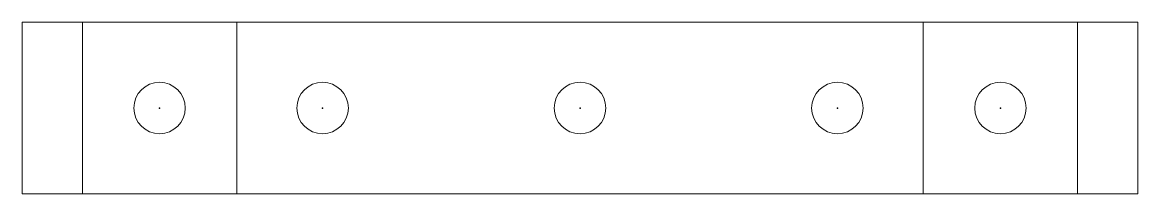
# Model space of a CAD drawing. Header units: millimetres. Extents: x 3 to 68, y 3 to 13.
import ezdxf

# ---------------------------------------------------------------- set-up
doc = ezdxf.new("R2010")
doc.units = ezdxf.units.MM
doc.header["$PDSIZE"] = -1

msp = doc.modelspace()

# ---------------------------------------------------------------- linework, layer by layer
at = {"color": 7, "linetype": 'Continuous', "lineweight": 15}
for p, q in [((3, 13), (68, 13)), ((3, 3), (3, 13)), ((6.5, 3), (6.5, 13)), ((15.5, 13), (15.5, 3)), ((55.5, 3), (55.5, 13)), ((64.5, 13), (64.5, 3)), ((68, 13), (68, 3)), ((68, 3), (3, 3))]:
    msp.add_line(p, q, dxfattribs=at)
for centre in [(11, 8), (20.5, 8), (35.5, 8), (50.5, 8), (60, 8)]:
    msp.add_circle(centre, 1.5, dxfattribs=at)
for p in [(11, 8), (20.5, 8), (35.5, 8), (50.5, 8), (60, 8)]:
    msp.add_point(p)

doc.saveas('drawing.dxf')
